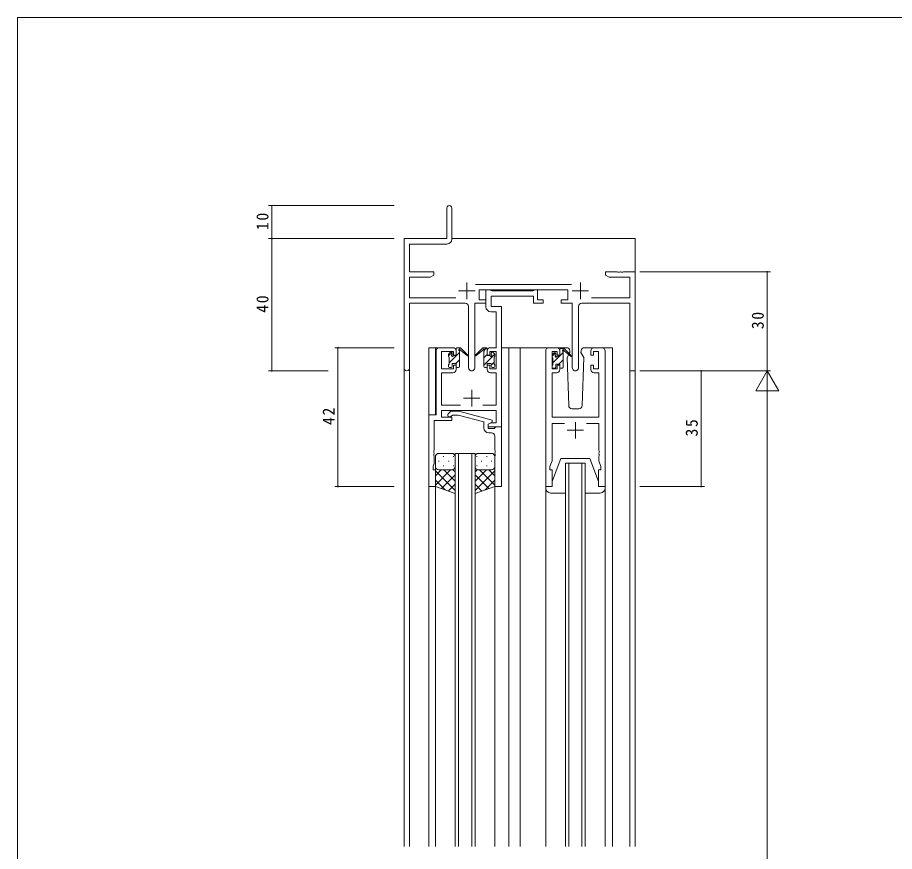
# Model space of a CAD drawing. Units: millimetres on the paper. Extents: x -420 to 373, y -297 to 267.
# Drawn here: x -417.7 to -152.1, y 12 to 264.4 of the extents above; entities that cross this region are included whole.
import ezdxf

# ---------------------------------------------------------------- set-up
doc = ezdxf.new("R2010")
doc.units = ezdxf.units.MM
for name, color, linetype, lineweight in [('0-1_YKK_ZWAK', 7, 'Continuous', 9), ('0-3_YKK_12', 2, 'Continuous', 9), ('0-4_YKK_D', 6, 'Continuous', 9), ('0-6_YKK_13', 4, 'Continuous', 9), ('0-7_YKK_11', 7, 'Continuous', 9)]:
    doc.layers.add(name, color=color, linetype=linetype, lineweight=lineweight)
doc.styles.add('ＭＳ ゴシック', font='')
doc.styles.get('ＭＳ ゴシック').set_extended_font_data('MS Gothic')

msp = doc.modelspace()

# ---------------------------------------------------------------- linework, layer by layer
at = {"layer": '0-1_YKK_ZWAK'}
for p in [(-417.7, -260.6), (352.3, 264.4)]:
    msp.add_line(p, (-417.7, 264.4), dxfattribs=at)
at = {"layer": '0-3_YKK_12'}
for p, q in [((-292.149, 197.464), (-287.949, 197.464)), ((-286.149, 197.464), (-230.649, 197.464)), ((-230.649, 197.464), (-230.649, 13.464)), ((-293.149, 164.464), (-293.149, 13.464)), ((-288.149, 164.464), (-293.149, 164.464)), ((-291.149, 144.111), (-291.149, 164.464)), ((-271.149, 164.464), (-265.449, 164.464)), ((-268.949, 164.464), (-268.949, 13.464)), ((-265.449, 164.464), (-256.749, 164.464)), ((-265.449, 164.464), (-265.449, 13.464)), ((-240.749, 164.464), (-237.549, 164.462)), ((-237.549, 13.464), (-237.549, 164.462)), ((-300.649, 13.464), (-300.649, 158.278)), ((-299.019, 158.278), (-299.019, 13.464)), ((-232.279, 157.463), (-232.279, 13.464)), ((-230.649, 157.463), (-232.279, 157.463)), ((-285.151, 132.464), (-279.151, 132.464)), ((-285.151, 13.464), (-285.151, 132.464)), ((-284.151, 132.464), (-284.151, 13.464)), ((-280.151, 13.464), (-280.151, 132.464)), ((-279.151, 132.464), (-279.151, 13.464)), ((-251.749, 129.464), (-245.749, 129.464)), ((-251.749, 13.464), (-251.749, 129.464)), ((-250.749, 129.464), (-250.749, 13.464)), ((-246.749, 13.464), (-246.749, 129.464)), ((-245.749, 129.464), (-245.749, 13.464)), ((-291.149, 122.964), (-291.15, 13.464)), ((-273.151, 122.964), (-273.151, 13.464)), ((-257.749, 121.964), (-257.749, 13.464)), ((-239.749, 121.964), (-239.749, 13.464))]:
    msp.add_line(p, q, dxfattribs=at)
at = {"layer": '0-4_YKK_D'}
for p, q in [((-303.649, 207.464), (-341.649, 207.464)), ((-340.649, 197.464), (-340.649, 207.464)), ((-303.649, 197.464), (-341.649, 197.464)), ((-303.649, 197.464), (-341.649, 197.464)), ((-340.649, 157.463), (-340.649, 197.464)), ((-229.279, 187.464), (-189.649, 187.464)), ((-190.649, 157.463), (-190.649, 187.464)), ((-303.649, 164.464), (-321.649, 164.464)), ((-320.649, 122.464), (-320.649, 164.464)), ((-323.649, 157.463), (-341.649, 157.463)), ((-229.279, 157.463), (-189.649, 157.463)), ((-229.279, 157.463), (-209.649, 157.463)), ((-229.279, 157.463), (-189.649, 157.463)), ((-210.649, 122.464), (-210.649, 157.463)), ((-190.649, 157.463), (-194.149, 151.401)), ((-190.649, 157.463), (-187.149, 151.401)), ((-190.649, 157.463), (-190.649, 145.339)), ((-194.149, 151.401), (-187.149, 151.401)), ((-190.649, 150.464), (-190.649, -135.536)), ((-303.649, 122.464), (-321.649, 122.464)), ((-229.279, 122.464), (-209.649, 122.464))]:
    msp.add_line(p, q, dxfattribs=at)
for centre, start, end in [((-340.649, 207.464), 90, 270), ((-340.649, 207.464), 270, 90), ((-340.649, 197.464), 90, 270), ((-340.649, 197.464), 90, 270), ((-340.649, 197.464), 270, 90), ((-340.649, 197.464), 270, 90), ((-190.649, 187.464), 90, 270), ((-190.649, 187.464), 270, 90), ((-320.649, 164.464), 90, 270), ((-320.649, 164.464), 270, 90), ((-340.649, 157.463), 90, 270), ((-340.649, 157.463), 270, 90), ((-210.649, 157.463), 90, 270), ((-210.649, 157.463), 270, 90), ((-320.649, 122.464), 90, 270), ((-320.649, 122.464), 270, 90), ((-210.649, 122.464), 90, 270), ((-210.649, 122.464), 270, 90)]:
    msp.add_arc(centre, 0.106, start, end, dxfattribs=at)
at = {"layer": '0-6_YKK_13'}
for p, q in [((-287.149, 161.956), (-286.09, 163.015)), ((-287.149, 161.764), (-287.149, 162.364)), ((-287.061, 162.576), (-286.561, 163.076)), ((-286.949, 159.911), (-283.849, 163.011)), ((-286.049, 162.864), (-286.049, 162.525)), ((-285.588, 162.064), (-284.849, 162.064)), ((-284.849, 162.064), (-284.849, 164.164)), ((-284.826, 164.279), (-284.665, 164.44)), ((-284.549, 164.464), (-283.759, 164.464)), ((-283.849, 163.964), (-283.849, 164.464)), ((-283.849, 158.764), (-283.849, 163.364)), ((-283.566, 164.393), (-281.383, 162.345)), ((-281.416, 162.001), (-283.556, 163.697)), ((-276.732, 164.393), (-278.915, 162.345)), ((-278.882, 162.001), (-276.742, 163.697)), ((-275.749, 164.464), (-276.539, 164.464)), ((-276.449, 163.964), (-276.449, 164.464)), ((-276.449, 158.764), (-276.449, 163.364)), ((-276.449, 159.187), (-273.167, 162.468)), ((-276.449, 161.432), (-275.449, 162.432)), ((-276.27, 163.855), (-275.672, 164.454)), ((-275.449, 162.064), (-275.449, 164.164)), ((-274.709, 162.064), (-275.449, 162.064)), ((-274.249, 162.864), (-274.249, 162.525)), ((-273.236, 162.576), (-273.736, 163.076)), ((-273.149, 161.764), (-273.149, 162.364)), ((-255.748, 161.926), (-254.77, 162.905)), ((-255.748, 161.564), (-255.748, 162.164)), ((-255.66, 162.376), (-255.16, 162.876)), ((-254.648, 162.664), (-254.648, 162.324)), ((-251.462, 164.464), (-254.449, 164.464)), ((-253.448, 161.864), (-253.448, 163.963)), ((-253.448, 161.981), (-252.448, 162.981)), ((-253.148, 164.264), (-252.358, 164.264)), ((-252.448, 163.763), (-252.448, 164.264)), ((-252.448, 158.564), (-252.448, 163.164)), ((-252.165, 164.193), (-249.982, 162.145)), ((-250.015, 161.8), (-252.155, 163.497)), ((-250.77, 162.399), (-251.291, 161.496)), ((-250.444, 162.963), (-250.588, 162.714)), ((-250.463, 163.498), (-250.444, 162.963)), ((-247.054, 162.963), (-247.035, 163.498)), ((-246.207, 161.496), (-247.054, 162.963)), ((-243.049, 164.464), (-246.036, 164.464)), ((-286.949, 159.464), (-286.949, 161.564)), ((-286.049, 159.664), (-284.849, 159.664)), ((-286.049, 159.664), (-286.049, 158.764)), ((-284.952, 159.664), (-283.849, 160.766)), ((-284.849, 159.664), (-284.849, 158.764)), ((-275.449, 159.664), (-275.449, 158.764)), ((-274.249, 159.664), (-275.449, 159.664)), ((-274.249, 159.141), (-273.349, 160.041)), ((-274.249, 159.664), (-274.249, 158.764)), ((-273.349, 159.464), (-273.349, 161.564)), ((-255.548, 159.881), (-253.566, 161.864)), ((-255.548, 159.263), (-255.548, 161.364)), ((-254.648, 159.464), (-253.448, 159.464)), ((-254.648, 159.464), (-254.648, 158.564)), ((-254.187, 161.864), (-253.448, 161.864)), ((-253.721, 159.464), (-252.448, 160.736)), ((-253.448, 159.464), (-253.448, 158.564)), ((-251.291, 161.496), (-250.783, 146.929)), ((-246.715, 146.929), (-246.207, 161.496)), ((-287.149, 158.764), (-287.149, 159.264)), ((-286.349, 158.464), (-286.849, 158.464)), ((-284.149, 158.464), (-284.549, 158.464)), ((-276.149, 158.464), (-275.749, 158.464)), ((-273.949, 158.464), (-273.449, 158.464)), ((-273.149, 158.764), (-273.149, 159.264)), ((-255.748, 158.564), (-255.748, 159.064)), ((-254.948, 158.263), (-255.448, 158.263)), ((-254.92, 158.265), (-254.65, 158.535)), ((-252.748, 158.263), (-253.148, 158.263)), ((-252.664, 158.276), (-252.46, 158.479)), ((-249.783, 145.964), (-247.715, 145.964)), ((-291.151, 131.464), (-291.151, 128.464)), ((-286.151, 132.464), (-290.151, 132.464)), ((-288.816, 131.515), (-288.616, 131.515)), ((-285.786, 131.515), (-285.586, 131.515)), ((-285.151, 128.464), (-285.151, 131.464)), ((-279.153, 128.464), (-279.153, 131.464)), ((-278.518, 131.515), (-278.718, 131.515)), ((-278.152, 132.464), (-274.153, 132.464)), ((-275.488, 131.515), (-275.688, 131.515)), ((-273.153, 131.464), (-273.153, 128.464)), ((-255.749, 123.964), (-253.149, 130.964)), ((-253.149, 130.964), (-244.349, 130.964)), ((-241.749, 123.964), (-244.349, 130.964)), ((-239.749, 123.448), (-239.749, 130.263)), ((-291.151, 122.464), (-291.151, 128.464)), ((-290.231, 130.1), (-290.031, 130.1)), ((-288.816, 128.685), (-288.616, 128.685)), ((-287.201, 130.1), (-287.001, 130.1)), ((-285.819, 127.52), (-285.151, 126.852)), ((-285.786, 128.685), (-285.586, 128.685)), ((-285.151, 128.685), (-285.151, 120.321)), ((-279.153, 128.685), (-279.153, 120.321)), ((-278.484, 127.52), (-279.153, 126.852)), ((-278.518, 128.685), (-278.718, 128.685)), ((-277.103, 130.1), (-277.303, 130.1)), ((-275.488, 128.685), (-275.688, 128.685)), ((-274.073, 130.1), (-274.273, 130.1)), ((-273.153, 122.464), (-273.153, 128.464)), ((-289.359, 127.464), (-291.151, 125.672)), ((-286.53, 127.464), (-291.151, 122.843)), ((-291.151, 127.195), (-285.151, 121.195)), ((-290.151, 127.464), (-286.551, 127.464)), ((-289.751, 127.464), (-286.151, 127.464)), ((-285.151, 126.015), (-289.346, 121.819)), ((-288.591, 127.464), (-285.151, 124.024)), ((-275.713, 127.464), (-279.153, 124.024)), ((-273.153, 127.195), (-279.153, 121.195)), ((-279.153, 126.015), (-274.957, 121.819)), ((-274.553, 127.464), (-278.152, 127.464)), ((-277.773, 127.464), (-273.153, 122.843)), ((-274.153, 127.464), (-277.753, 127.464)), ((-274.944, 127.464), (-273.153, 125.672)), ((-291.151, 124.367), (-288.19, 121.406)), ((-285.151, 120.321), (-291.151, 122.464)), ((-285.151, 123.187), (-287.262, 121.075)), ((-279.153, 123.187), (-277.041, 121.075)), ((-279.153, 120.321), (-273.153, 122.464)), ((-273.153, 124.367), (-276.113, 121.406)), ((-257.749, 122.464), (-255.749, 122.464)), ((-257.749, 121.964), (-257.749, 122.464)), ((-255.749, 122.464), (-255.749, 123.964)), ((-241.749, 123.964), (-241.749, 122.464)), ((-241.749, 122.464), (-239.749, 122.464)), ((-239.749, 122.464), (-239.749, 121.964)), ((-251.749, 120.464), (-256.249, 120.464)), ((-241.249, 120.464), (-245.749, 120.464))]:
    msp.add_line(p, q, dxfattribs=at)
for centre, radius, start, end in [((-286.849, 162.364), 0.3, 135, 180), ((-286.349, 162.864), 0.3, 0, 135), ((-286.049, 162.064), 0.25, 123.05573, 326.94426), ((-286.349, 162.525), 0.3, 303.05573, 0), ((-285.588, 161.764), 0.3, 90, 146.94426), ((-284.549, 164.164), 0.3, 90, 180), ((-283.849, 163.764), 0.2, 20.88332, 233.1301), ((-284.149, 163.364), 0.3, 0, 53.1301), ((-283.759, 164.164), 0.3, 49.8974, 90), ((-283.382, 163.942), 0.3, 200.88332, 234.62001), ((-281.3, 162.164), 0.2, 234.62001, 114.62001), ((-278.998, 162.164), 0.2, 65.37997, 305.37997), ((-276.916, 163.942), 0.3, 305.37997, 339.11667), ((-276.539, 164.164), 0.3, 90, 130.10258), ((-276.449, 163.764), 0.2, 306.86989, 159.11667), ((-276.149, 163.364), 0.3, 126.86989, 180), ((-275.749, 164.164), 0.3, 0, 90), ((-274.709, 161.764), 0.3, 33.05573, 90), ((-274.249, 162.064), 0.25, 213.05573, 56.94426), ((-273.949, 162.864), 0.3, 45, 180), ((-273.949, 162.525), 0.3, 180, 236.94426), ((-273.449, 162.364), 0.3, 0, 45), ((-255.448, 162.164), 0.3, 135, 180), ((-254.948, 162.664), 0.3, 0, 135), ((-254.648, 161.864), 0.25, 123.05573, 326.94426), ((-254.948, 162.324), 0.3, 303.05573, 0), ((-253.148, 163.963), 0.3, 90, 180), ((-252.448, 163.564), 0.2, 20.88332, 233.1301), ((-252.748, 163.164), 0.3, 0, 53.1301), ((-252.358, 163.963), 0.3, 49.8974, 90), ((-251.981, 163.742), 0.3, 200.88332, 234.62001), ((-251.462, 163.464), 1, 2, 90), ((-249.899, 161.964), 0.2, 234.62001, 114.62001), ((-246.036, 163.464), 1, 90, 178), ((-286.949, 161.764), 0.2, 180, 270), ((-286.949, 159.264), 0.2, 90, 180), ((-273.349, 161.764), 0.2, 270, 0), ((-273.349, 159.264), 0.2, 0, 90), ((-255.548, 161.564), 0.2, 180, 270), ((-254.187, 161.564), 0.3, 90, 146.94426), ((-286.849, 158.764), 0.3, 180, 270), ((-286.349, 158.764), 0.3, 270, 0), ((-284.549, 158.764), 0.3, 180, 270), ((-284.149, 158.764), 0.3, 270, 0), ((-276.149, 158.764), 0.3, 180, 270), ((-275.749, 158.764), 0.3, 270, 0), ((-273.949, 158.764), 0.3, 180, 270), ((-273.449, 158.764), 0.3, 270, 0), ((-255.548, 159.064), 0.2, 90, 180), ((-255.448, 158.564), 0.3, 180, 270), ((-254.948, 158.564), 0.3, 270, 0), ((-253.148, 158.564), 0.3, 180, 270), ((-252.748, 158.564), 0.3, 270, 0), ((-249.783, 146.964), 1, 182, 270), ((-247.715, 146.964), 1, 270, 358), ((-290.151, 131.464), 1, 90, 180), ((-286.151, 131.464), 1, 0, 90), ((-278.152, 131.464), 1, 90, 180), ((-274.153, 131.464), 1, 0, 90), ((-290.151, 128.464), 1, 180, 270), ((-290.151, 128.464), 1, 180, 270), ((-286.151, 128.464), 1, 270, 0), ((-286.151, 128.464), 1, 270, 0), ((-278.152, 128.464), 1, 180, 270), ((-278.152, 128.464), 1, 180, 270), ((-274.153, 128.464), 1, 270, 0), ((-274.153, 128.464), 1, 270, 0), ((-256.249, 121.964), 1.5, 180, 270), ((-241.249, 121.964), 1.5, 270, 0)]:
    msp.add_arc(centre, radius, start, end, dxfattribs=at)
at = {"layer": '0-7_YKK_11'}
for p, q in [((-286.149, 197.334), (-286.149, 206.714)), ((-281.649, 184.164), (-281.649, 179.164)), ((-249.947, 183.594), (-278.957, 183.594)), ((-247.249, 184.164), (-247.249, 179.164)), ((-284.149, 181.664), (-279.149, 181.664)), ((-249.749, 181.664), (-244.749, 181.664)), ((-281.099, 176.964), (-281.099, 158.414)), ((-247.799, 158.414), (-247.799, 176.964)), ((-285.849, 164.464), (-289.949, 164.464)), ((-256.749, 164.464), (-254.449, 164.464)), ((-243.049, 164.464), (-240.749, 164.464)), ((-280.149, 151.664), (-280.149, 146.664)), ((-282.649, 149.164), (-277.649, 149.164)), ((-248.749, 141.964), (-248.749, 136.964)), ((-274.151, 138.664), (-274.951, 138.664)), ((-251.249, 139.464), (-246.249, 139.464))]:
    msp.add_line(p, q, dxfattribs=at)
for points in [[(-287.649, 206.714), (-287.649, 197.464), (-300.649, 197.464), (-300.649, 158.278)], [(-284.999, 179.594), (-299.019, 179.594), (-299.019, 185.833), (-292.74, 185.833), (-291.649, 186.464), (-291.649, 187.464), (-299.019, 187.464), (-299.019, 195.834), (-287.649, 195.834)], [(-246.799, 177.964), (-232.279, 177.964), (-232.279, 157.463), (-230.649, 157.463), (-230.649, 187.464), (-234.191, 187.464), (-234.374, 187.343), (-234.924, 187.343), (-235.107, 187.464), (-235.191, 187.464), (-235.374, 187.343), (-235.924, 187.343), (-236.107, 187.464), (-239.649, 187.464), (-239.649, 186.464), (-238.558, 185.833), (-232.279, 185.833), (-232.279, 179.594), (-243.899, 179.594)], [(-290.949, 163.464), (-290.949, 144.094), (-293.149, 144.094), (-293.149, 122.464), (-291.149, 122.464), (-291.149, 127.464), (-291.849, 127.464), (-291.849, 128.464), (-291.519, 129.37), (-291.519, 131.505), (-291.639, 131.689), (-291.639, 132.239), (-291.519, 132.422), (-291.519, 132.505), (-291.639, 132.689), (-291.639, 133.239), (-291.519, 133.422), (-291.519, 142.464), (-286.149, 142.464), (-286.149, 143.464), (-289.319, 143.464), (-289.319, 145.464), (-272.779, 145.464), (-272.779, 141.764), (-274.283, 141.764), (-275.149, 141.264), (-275.149, 140.464), (-271.149, 140.464), (-271.149, 164.464), (-271.149, 176.964), (-274.219, 176.964), (-274.219, 180.034), (-261.449, 180.034), (-261.449, 177.964), (-258.549, 177.964), (-258.549, 178.964), (-260.249, 178.964), (-260.249, 181.964), (-261.149, 181.964), (-261.424, 181.784)], [(-279.199, 158.414), (-279.199, 177.964), (-275.849, 177.964), (-275.849, 178.964), (-277.849, 178.964), (-277.849, 181.964), (-251.049, 181.964), (-251.049, 178.964), (-253.049, 178.964), (-253.049, 177.964), (-249.699, 177.964), (-249.699, 158.414)], [(-261.424, 181.784), (-261.607, 181.664), (-274.061, 181.664), (-274.244, 181.784), (-274.519, 181.964), (-275.849, 181.964), (-275.849, 176.834)], [(-299.019, 158.278), (-299.019, 177.964), (-282.099, 177.964)], [(-274.349, 175.334), (-272.779, 175.334), (-272.779, 164.464), (-274.449, 164.464)], [(-284.849, 157.864), (-284.849, 159.164), (-285.649, 159.164), (-285.649, 158.064), (-289.319, 158.064), (-289.319, 163.264), (-285.649, 163.264), (-285.649, 162.164), (-284.849, 162.164), (-284.849, 163.464)], [(-275.449, 163.464), (-275.449, 162.164), (-274.649, 162.164), (-274.649, 163.264), (-272.779, 163.264), (-272.779, 158.064), (-274.649, 158.064), (-274.649, 159.164), (-275.449, 159.164), (-275.449, 157.864)], [(-252.099, 141.534), (-255.819, 141.534), (-255.819, 130.194), (-256.449, 128.464), (-256.449, 127.464), (-255.749, 127.464), (-255.749, 122.464), (-257.749, 122.464), (-257.749, 163.464)], [(-253.449, 163.464), (-253.449, 162.164), (-254.249, 162.164), (-254.249, 163.264), (-255.749, 163.264), (-255.749, 158.064), (-254.249, 158.064), (-254.249, 159.164), (-253.449, 159.164), (-253.449, 157.864)], [(-239.749, 163.464), (-239.749, 122.464), (-241.749, 122.464), (-241.749, 127.464), (-241.049, 127.464), (-241.049, 128.464), (-241.679, 130.194), (-241.679, 131.505), (-241.559, 131.689), (-241.559, 132.238), (-241.679, 132.422), (-241.679, 132.505), (-241.559, 132.689), (-241.559, 133.238), (-241.679, 133.422), (-241.679, 141.534), (-245.399, 141.534)], [(-244.049, 157.864), (-244.049, 159.164), (-243.249, 159.164), (-243.249, 158.064), (-241.749, 158.064), (-241.749, 163.264), (-243.249, 163.264), (-243.249, 162.164), (-244.049, 162.164), (-244.049, 163.464)], [(-283.499, 147.094), (-289.319, 147.094), (-289.319, 156.864), (-285.849, 156.864)], [(-274.449, 156.864), (-272.779, 156.864), (-272.779, 147.094), (-276.799, 147.094)], [(-254.449, 156.864), (-255.819, 156.864), (-255.819, 143.464), (-241.679, 143.464), (-241.679, 156.864), (-243.049, 156.864)], [(-287.275, 144.488), (-286.499, 145.264), (-284.054, 145.264), (-273.951, 142.556), (-273.951, 141.956), (-275.151, 141.264), (-275.151, 139.964), (-273.351, 139.964), (-273.151, 140.164), (-272.851, 140.464), (-271.151, 140.464)], [(-276.451, 140.164), (-276.451, 141.984), (-284.212, 144.064), (-286.002, 144.064), (-286.426, 143.639)], [(-271.151, 140.464), (-271.151, 122.464), (-273.151, 122.464), (-273.151, 131.505), (-273.031, 131.689), (-273.031, 132.239), (-273.151, 132.422), (-273.151, 132.505), (-273.031, 132.689), (-273.031, 133.239), (-273.151, 133.422), (-273.151, 137.664)]]:
    msp.add_lwpolyline(points, dxfattribs=at)
for centre, radius, start, end in [((-286.899, 206.714), 0.75, 359.99998, 180), ((-287.649, 197.334), 1.5, 270, 359.99998), ((-282.099, 176.964), 1, 0, 89.99998), ((-246.799, 176.964), 1, 90, 179.99998), ((-274.349, 176.834), 1.5, 180, 269.99998), ((-289.949, 163.464), 1, 90, 179.99998), ((-285.849, 163.464), 1, 0, 89.99998), ((-274.449, 163.464), 1, 90, 179.99998), ((-256.749, 163.464), 1, 90, 179.99998), ((-254.449, 163.464), 1, 0, 89.99998), ((-243.049, 163.464), 1, 90, 179.99998), ((-240.749, 163.464), 1, 0, 89.99998), ((-299.834, 158.278), 0.815, 179.99998, 0), ((-285.849, 157.864), 1, 270, 359.99998), ((-280.149, 158.414), 0.95, 179.99998, 0), ((-274.449, 157.864), 1, 180, 269.99998), ((-254.449, 157.864), 1, 270, 359.99998), ((-248.749, 158.414), 0.95, 179.99998, 0), ((-243.049, 157.864), 1, 180, 269.99998), ((-286.851, 144.064), 0.6, 134.99998, 315), ((-274.951, 140.164), 1.5, 180, 269.99998), ((-274.151, 137.664), 1, 0, 89.99998)]:
    msp.add_arc(centre, radius, start, end, dxfattribs=at)

# ---------------------------------------------------------------- texts
at = {"layer": '0-4_YKK_D', "color": 3, "char_height": 3.666, "attachment_point": 7, "rotation": 90, "style": 'ＭＳ ゴシック'}
for s, insert in [('\\T1.21;\\W0.95;10', (-341.649, 200.064)), ('\\T1.21;\\W0.95;40', (-341.649, 175.064)), ('\\T1.21;\\W0.95;30', (-191.649, 170.064)), ('\\T1.21;\\W0.95;42', (-321.649, 141.064)), ('\\T1.21;\\W0.95;35', (-211.649, 137.564))]:
    msp.add_mtext(s, dxfattribs=dict(at, insert=insert))

doc.saveas('drawing.dxf')
